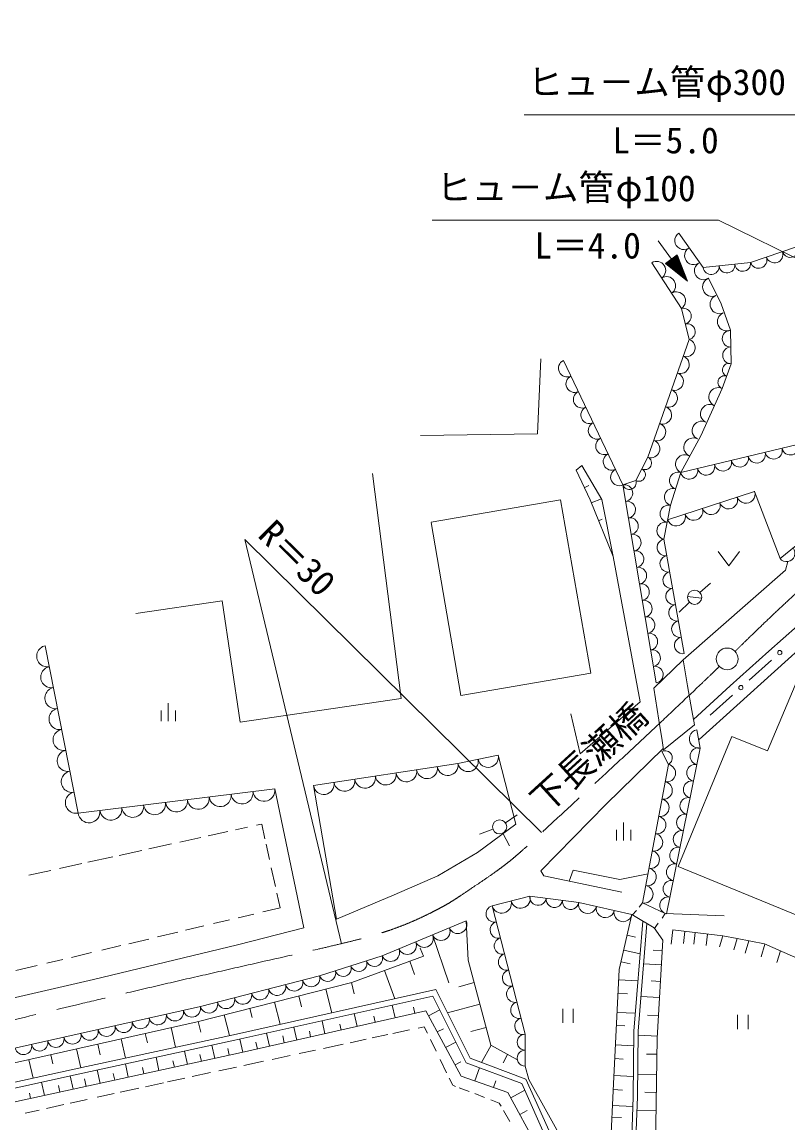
# Model space of a CAD drawing. Units: millimetres, scale not verified. Extents: x 40000 to 680000, y 20000 to 380000.
# Drawn here: x 440296 to 494192, y 259876 to 337356 of the extents above; entities that cross this region are included whole.
import ezdxf
from ezdxf.enums import TextEntityAlignment as Align

# ---------------------------------------------------------------- set-up
doc = ezdxf.new("R2010")
doc.units = ezdxf.units.MM
doc.header["$LTSCALE"] = 1000
doc.linetypes.add('CHAIN', pattern=[18.5, 12, -1.5, 3.5, -1.5])
for name, color, linetype, lineweight in [('M-BGD', 7, 'Continuous', 13), ('M-BMK', 2, 'CHAIN', 13), ('M-BMK-SRVR', 3, 'Continuous', 13), ('M-STR-HTXT', 7, 'Continuous', 13), ('M-STR-STR1', 1, 'Continuous', 13), ('M-STR-STR3', 7, 'Continuous', 13)]:
    doc.layers.add(name, color=color, linetype=linetype, lineweight=lineweight)
doc.styles.add('ＭＳ ゴシック', font='')
doc.styles.get('ＭＳ ゴシック').set_extended_font_data('MS Gothic')

msp = doc.modelspace()

# ---------------------------------------------------------------- linework, layer by layer
at = {"layer": 'M-BGD'}
for p, q in [((486512, 322508), (488230, 320084)), ((491564, 320424), (498284, 322728)), ((485055, 321966), (487116, 319110)), ((486405, 320979), (485566, 320373)), ((486417, 320948), (485592, 320353)), ((486436, 320900), (485632, 320320)), ((486454, 320852), (485672, 320287)), ((486472, 320803), (485712, 320254)), ((487116, 319110), (486405, 320979)), ((484601, 320410), (486691, 317195)), ((487116, 319110), (485566, 320373)), ((486491, 320755), (485752, 320222)), ((486509, 320706), (485792, 320189)), ((486528, 320658), (485832, 320156)), ((486546, 320610), (485872, 320124)), ((486564, 320561), (485913, 320091)), ((486583, 320513), (485953, 320058)), ((486601, 320465), (485993, 320025)), ((486620, 320416), (486033, 319993)), ((486638, 320368), (486073, 319960)), ((486656, 320319), (486113, 319927)), ((486675, 320271), (486153, 319895)), ((486693, 320223), (486193, 319862)), ((486712, 320174), (486234, 319829)), ((486730, 320126), (486274, 319797)), ((486748, 320077), (486314, 319764)), ((486767, 320029), (486354, 319731)), ((488230, 320084), (491564, 320424)), ((486785, 319981), (486394, 319698)), ((486804, 319932), (486434, 319666)), ((486822, 319884), (486474, 319633)), ((486840, 319836), (486514, 319600)), ((486859, 319787), (486555, 319568)), ((486877, 319739), (486595, 319535)), ((486896, 319690), (486635, 319502)), ((486914, 319642), (486675, 319470)), ((486932, 319594), (486715, 319437)), ((486951, 319545), (486755, 319404)), ((486969, 319497), (486795, 319371)), ((486988, 319448), (486835, 319339)), ((487006, 319400), (486876, 319306)), ((487024, 319352), (486916, 319273)), ((487043, 319303), (486956, 319241)), ((487061, 319255), (486996, 319208)), ((488590, 319322), (489480, 317530)), ((487079, 319207), (487036, 319175)), ((487098, 319158), (487076, 319142)), ((486691, 317195), (487238, 315022)), ((489480, 317530), (490149, 315665)), ((490149, 315665), (490202, 313306)), ((487238, 315022), (484337, 306726)), ((476578, 308369), (476800, 313660)), ((482581, 304782), (478389, 313532)), ((490202, 313306), (489570, 311557)), ((493631, 299598), (509308, 312446)), ((489570, 311557), (488055, 308225)), ((468340, 308259), (476578, 308369)), ((488055, 308225), (486645, 305653)), ((486645, 305653), (494966, 307637)), ((479279, 305814), (479683, 306147)), ((479683, 306147), (481083, 303761)), ((484337, 306726), (483483, 305084)), ((466983, 289751), (464954, 305580)), ((480262, 303725), (479279, 305814)), ((486645, 305653), (485918, 303351)), ((480184, 304727), (479862, 304576)), ((483483, 305084), (482581, 304782)), ((484918, 290848), (482581, 304782)), ((478197, 303730), (469076, 302162)), ((478197, 303730), (480326, 291533)), ((481901, 299734), (480262, 303725)), ((481059, 303802), (480350, 303511)), ((481083, 303761), (481901, 299734)), ((485725, 302333), (491843, 304328)), ((491843, 304328), (493631, 299598)), ((485918, 303351), (485462, 300953)), ((481118, 302369), (480862, 302263)), ((471171, 289964), (469079, 302146)), ((485462, 300953), (486891, 292908)), ((489282, 300084), (490032, 299084)), ((490032, 299084), (490782, 300084)), ((483793, 289512), (481901, 299734)), ((494178, 299388), (494010, 298783)), ((494010, 298783), (486813, 292472)), ((488000, 297204), (488750, 297869)), ((487124, 296933), (488117, 296811)), ((448303, 295732), (454378, 296611)), ((454378, 296611), (455646, 288093)), ((487264, 296522), (486540, 295832)), ((497111, 295158), (487936, 286869)), ((494868, 294852), (492835, 293072)), ((441934, 293460), (444240, 281683)), ((492835, 293072), (490127, 290650)), ((495891, 293556), (492756, 286070)), ((491462, 291043), (493030, 292450)), ((480326, 291533), (471172, 289960)), ((490127, 290650), (487539, 288279)), ((488720, 288580), (490287, 289987)), ((450584, 289412), (450584, 288162)), ((455646, 288093), (466983, 289751)), ((479568, 285854), (483793, 289512)), ((450084, 288912), (450084, 288162)), ((451084, 288162), (451084, 288912)), ((478919, 288675), (479568, 285854)), ((487782, 287542), (488019, 286265)), ((490231, 287069), (486465, 277918)), ((492756, 286070), (490231, 287069)), ((485417, 286229), (481398, 282319)), ((485308, 286022), (485773, 285108)), ((488019, 286265), (485641, 274606)), ((470968, 285175), (460805, 283617)), ((473799, 285771), (470968, 285175)), ((475032, 280896), (473799, 285771)), ((485773, 285108), (483965, 275361)), ((460805, 283617), (462426, 274230)), ((444240, 281683), (458084, 283385)), ((458084, 283385), (460118, 273621)), ((481398, 282319), (476807, 277624)), ((474316, 280994), (475141, 281554)), ((455314, 280504), (456155, 280688)), ((456801, 280829), (457120, 280900)), ((457386, 279874), (457159, 280908)), ((472336, 278903), (475032, 280896)), ((473424, 280543), (472486, 280204)), ((482129, 280511), (482129, 279761)), ((482629, 281011), (482629, 279761)), ((483129, 279761), (483129, 280511)), ((451402, 279646), (452881, 279970)), ((453386, 280081), (454771, 280385)), ((474132, 280275), (474593, 279386)), ((447136, 278711), (448717, 279058)), ((449213, 279166), (450813, 279517)), ((457706, 278414), (457470, 279491)), ((444937, 278229), (446678, 278611)), ((469559, 277262), (472336, 278903)), ((440783, 277319), (442317, 277655)), ((442935, 277790), (444498, 278133)), ((458120, 276524), (457833, 277834)), ((476807, 277624), (477007, 277268)), ((479085, 277659), (478786, 276896)), ((482352, 277014), (479085, 277659)), ((484345, 277410), (482352, 277014)), ((486465, 277918), (497525, 273369)), ((466490, 275926), (469559, 277262)), ((477007, 277268), (482494, 276120)), ((458450, 275021), (458225, 276048)), ((462426, 274230), (466490, 275926)), ((476036, 275840), (473381, 275158)), ((479469, 275401), (476036, 275840)), ((473381, 275158), (475696, 266121)), ((483212, 274537), (479469, 275401)), ((483965, 275361), (483727, 275075)), ((483965, 275361), (485558, 274610)), ((456597, 274580), (455498, 274319)), ((458450, 275021), (457249, 274735)), ((483212, 274537), (482320, 270677)), ((483212, 274537), (484785, 273618)), ((483525, 274835), (483237, 274490)), ((485558, 274610), (485332, 274297)), ((485558, 274610), (489692, 274444)), ((453084, 273745), (451789, 273436)), ((454901, 274177), (453764, 273906)), ((460118, 273621), (455463, 272402)), ((471547, 274094), (465636, 271643)), ((471684, 271338), (471547, 274094)), ((483979, 274089), (483348, 266345)), ((484266, 273921), (483648, 266332)), ((485067, 273931), (484783, 273538)), ((484785, 273618), (485385, 272731)), ((449208, 272823), (447810, 272490)), ((451249, 273308), (449823, 272969)), ((469183, 273114), (470331, 269736)), ((483457, 272952), (482877, 273086)), ((485385, 272731), (484990, 265845)), ((486095, 273457), (485971, 272468)), ((489604, 273051), (486095, 273457)), ((486839, 272512), (486937, 273359)), ((487573, 272464), (487667, 273275)), ((488441, 272375), (488533, 273175)), ((489604, 273051), (489367, 272261)), ((489604, 273051), (490609, 272859)), ((490609, 272859), (490371, 272068)), ((490609, 272859), (492545, 272472)), ((455463, 272402), (445326, 269965)), ((447251, 272357), (445909, 272038)), ((468541, 271609), (468316, 272179)), ((483790, 271774), (482635, 272041)), ((484709, 272036), (485343, 272000)), ((491430, 272695), (491170, 271829)), ((492563, 272468), (492294, 271570)), ((492545, 272472), (496116, 270904)), ((493655, 271985), (493409, 271166)), ((443170, 271386), (442042, 271118)), ((445191, 271867), (443785, 271533)), ((465636, 271643), (461239, 270241)), ((463493, 269764), (468541, 271609)), ((467919, 270327), (467579, 271258)), ((473295, 265342), (471684, 271338)), ((483077, 271082), (482447, 271228)), ((441371, 270959), (439862, 270600)), ((466531, 268619), (465804, 270609)), ((482320, 270677), (481915, 262624)), ((484034, 271068), (485285, 270997)), ((445326, 269965), (433534, 267260)), ((452610, 266996), (463493, 269764)), ((461239, 270241), (452844, 268076)), ((463677, 268967), (463475, 269760)), ((471038, 269465), (472110, 269753)), ((483636, 269883), (482283, 269951)), ((484559, 269873), (485219, 269835)), ((469418, 269263), (455183, 266091)), ((462092, 267630), (461667, 269300)), ((471827, 264436), (469418, 269263)), ((482894, 268958), (482235, 268991)), ((469199, 268804), (455269, 265700)), ((458457, 266820), (458060, 268382)), ((459955, 268056), (459762, 268815)), ((466343, 268168), (466545, 267276)), ((471539, 264116), (469199, 268804)), ((470232, 267630), (472515, 268244)), ((483848, 268787), (485155, 268712)), ((452844, 268076), (443241, 265906)), ((454892, 266028), (454522, 267483)), ((468710, 267767), (455532, 264780)), ((456492, 267296), (456328, 267942)), ((463671, 267572), (463875, 266671)), ((465056, 267392), (465153, 266961)), ((467837, 268019), (467934, 267591)), ((471186, 263182), (468710, 267767)), ((469685, 267831), (468903, 267408)), ((478338, 266917), (478338, 267917)), ((479088, 267917), (479088, 266917)), ((483449, 267593), (482168, 267657)), ((484305, 267454), (485080, 267409)), ((490647, 266485), (490647, 267485)), ((491397, 267485), (491397, 266485)), ((432346, 262429), (452610, 266996)), ((451094, 265207), (450783, 266585)), ((452872, 266262), (452681, 267015)), ((459429, 266627), (459637, 265711)), ((461407, 267068), (461613, 266158)), ((462657, 266834), (462752, 266416)), ((468598, 266645), (468159, 266551)), ((468818, 266192), (468598, 266645)), ((471885, 266314), (472956, 266602)), ((482715, 266718), (482122, 266748)), ((443241, 265906), (431850, 263364)), ((455183, 266091), (443960, 263663)), ((447577, 264446), (447273, 265793)), ((449114, 265507), (448964, 266175)), ((455625, 265780), (455836, 264849)), ((457510, 266200), (457719, 265276)), ((458641, 266002), (458752, 265510)), ((460515, 266335), (460606, 265930)), ((464523, 265770), (463386, 265526)), ((466027, 266093), (464926, 265857)), ((467564, 266423), (466394, 266172)), ((469944, 266504), (469511, 266283)), ((475696, 266121), (475693, 263876)), ((483348, 266345), (483300, 261727)), ((483648, 266332), (483600, 261720)), ((483645, 266066), (484999, 265988)), ((484990, 265845), (484864, 257089)), ((455269, 265700), (444045, 263273)), ((444426, 263764), (444128, 265085)), ((445798, 264671), (445628, 265423)), ((453651, 265350), (453854, 264415)), ((454770, 265124), (454876, 264637)), ((456753, 265568), (456863, 265082)), ((460939, 265001), (459803, 264757)), ((462897, 265421), (461515, 265125)), ((469430, 264935), (469034, 265749)), ((470811, 265575), (470101, 265191)), ((472635, 264134), (473297, 265342)), ((475118, 264344), (473295, 265342)), ((483337, 265300), (482053, 265365)), ((455532, 264780), (426966, 258565)), ((441079, 263028), (440785, 264331)), ((442462, 264029), (442316, 264676)), ((449724, 264501), (449929, 263561)), ((450914, 264261), (451015, 263797)), ((451728, 264935), (451932, 263997)), ((452806, 264703), (452913, 264210)), ((457285, 264217), (455903, 263920)), ((459173, 264622), (457897, 264348)), ((470175, 263404), (469718, 264342)), ((475756, 262971), (471827, 264436)), ((474145, 264115), (474466, 264701)), ((482606, 264378), (482004, 264408)), ((484237, 264730), (484974, 264720)), ((443960, 263663), (431165, 260840)), ((445588, 263606), (445793, 262661)), ((447568, 264035), (447773, 263092)), ((448772, 263787), (448871, 263331)), ((455378, 263807), (454155, 263545)), ((471174, 264186), (470764, 263964)), ((475460, 262655), (471539, 264116)), ((472475, 263767), (472150, 262843)), ((475693, 263876), (475955, 262944)), ((444045, 263273), (431254, 260450)), ((441669, 262748), (441874, 261808)), ((443683, 263193), (443889, 262247)), ((444690, 262977), (444805, 262446)), ((446715, 263369), (446821, 262885)), ((450245, 262705), (448981, 262428)), ((451743, 263027), (450536, 262768)), ((453561, 263417), (452268, 263139)), ((470601, 262529), (470359, 263025)), ((474474, 262027), (471186, 263182)), ((473634, 262847), (473470, 262379)), ((477596, 258862), (475756, 262971)), ((475955, 262944), (478890, 257693)), ((483314, 263150), (481945, 263219)), ((483616, 263314), (484953, 263295)), ((440816, 261976), (440899, 261596)), ((442859, 262507), (442960, 262045)), ((446781, 261945), (445576, 261681)), ((448510, 262325), (447200, 262037)), ((470794, 262455), (470601, 262529)), ((471758, 262087), (471049, 262358)), ((472833, 261677), (472147, 261939)), ((477083, 257250), (474474, 262027)), ((475670, 262184), (474683, 261645)), ((477231, 258699), (475460, 262655)), ((481915, 262624), (481677, 257589)), ((482553, 262191), (481896, 262222)), ((484115, 262041), (484935, 262029)), ((443235, 261167), (442013, 260899)), ((444877, 261528), (443689, 261267)), ((473881, 261276), (473273, 261509)), ((474011, 261051), (473881, 261276)), ((483300, 261727), (483065, 255246)), ((483600, 261720), (483365, 255224)), ((441506, 260788), (440511, 260570)), ((474623, 259982), (474185, 260746)), ((475835, 260752), (475323, 260473)), ((483274, 261027), (481842, 261095)), ((483564, 260744), (484916, 260725)), ((482489, 260255), (481804, 260287))]:
    msp.add_line(p, q, dxfattribs=at)
for centre, radius in [((487620, 296872), 500), ((493617, 292977), 150), ((490875, 290515), 150), ((473900, 280714), 500)]:
    msp.add_circle(centre, radius, dxfattribs=at)
for centre, radius, start, end in [((486858, 321977), 634, 123.11574, 303.11574), ((494364, 321384), 592, 198.92385, 18.92385), ((487551, 320915), 634, 123.11574, 303.11574), ((492124, 320616), 592, 198.92385, 18.92385), ((493244, 321000), 592, 198.92385, 18.92385), ((484950, 319874), 639, 303.02536, 123.02536), ((488243, 319853), 634, 123.11574, 303.11574), ((488786, 320140), 558, 185.82882, 5.82882), ((489897, 320254), 558, 185.82882, 5.82882), ((491008, 320367), 558, 185.82882, 5.82882), ((485646, 318802), 639, 303.02536, 123.02536), ((488849, 318713), 663, 113.08878, 293.08878), ((486343, 317730), 639, 303.02536, 123.02536), ((489369, 317494), 663, 113.08878, 293.08878), ((486828, 316651), 560, 284.13502, 104.13502), ((487102, 315565), 560, 284.13502, 104.13502), ((489889, 316275), 663, 113.08878, 293.08878), ((490162, 315075), 590, 91.30602, 271.30602), ((487031, 314430), 628, 250.72508, 70.72508), ((486617, 313244), 628, 250.72508, 70.72508), ((490189, 313896), 590, 91.30602, 271.30602), ((478651, 312985), 606, 115.60096, 295.60096), ((490044, 312869), 465, 70.11418, 250.11418), ((479175, 311891), 606, 115.60096, 295.60096), ((486202, 312059), 628, 250.72508, 70.72508), ((489728, 311995), 465, 70.11418, 250.11418), ((489278, 310967), 659, 63.64349, 243.64349), ((479699, 310797), 606, 115.60096, 295.60096), ((485788, 310874), 628, 250.72508, 70.72508), ((480223, 309704), 606, 115.60096, 295.60096), ((485373, 309689), 628, 250.72508, 70.72508), ((488692, 309786), 659, 63.64349, 243.64349), ((480747, 308610), 606, 115.60096, 295.60096), ((488107, 308605), 659, 63.64349, 243.64349), ((484959, 308504), 628, 250.72508, 70.72508), ((481271, 307516), 606, 115.60096, 295.60096), ((484544, 307319), 628, 250.72508, 70.72508), ((487522, 307424), 659, 63.64349, 243.64349), ((494371, 307496), 611, 193.41219, 13.41219), ((481795, 306423), 606, 115.60096, 295.60096), ((486937, 306244), 659, 63.64349, 243.64349), ((491994, 306929), 611, 193.41219, 13.41219), ((493183, 307212), 611, 193.41219, 13.41219), ((484124, 306316), 463, 242.5076, 62.5076), ((488428, 306078), 611, 193.41219, 13.41219), ((489617, 306362), 611, 193.41219, 13.41219), ((490805, 306645), 611, 193.41219, 13.41219), ((482319, 305329), 606, 115.60096, 295.60096), ((483696, 305495), 463, 242.5076, 62.5076), ((486463, 305078), 604, 72.49099, 252.49099), ((487239, 305795), 611, 193.41219, 13.41219), ((483032, 304933), 476, 198.52603, 18.52603), ((482678, 304201), 589, 279.52283, 99.52283), ((486100, 303926), 604, 72.49099, 252.49099), ((490008, 303730), 644, 198.06186, 18.06186), ((491232, 304129), 644, 198.06186, 18.06186), ((482873, 303040), 589, 279.52283, 99.52283), ((485804, 302751), 610, 79.22544, 259.22544), ((487560, 302931), 644, 198.06186, 18.06186), ((488784, 303331), 644, 198.06186, 18.06186), ((483068, 301879), 589, 279.52283, 99.52283), ((486337, 302532), 644, 198.06186, 18.06186), ((485576, 301552), 610, 79.22544, 259.22544), ((483263, 300718), 589, 279.52283, 99.52283), ((485564, 300378), 584, 100.0753, 280.0753), ((483458, 299557), 589, 279.52283, 99.52283), ((494092, 299976), 596, 219.33469, 39.33469), ((485768, 299229), 584, 100.0753, 280.0753), ((483652, 298396), 589, 279.52283, 99.52283), ((485973, 298079), 584, 100.0753, 280.0753), ((483847, 297234), 589, 279.52283, 99.52283), ((486177, 296930), 584, 100.0753, 280.0753), ((484042, 296073), 589, 279.52283, 99.52283), ((486381, 295781), 584, 100.0753, 280.0753), ((484237, 294912), 589, 279.52283, 99.52283), ((486585, 294631), 584, 100.0753, 280.0753), ((484431, 293751), 589, 279.52283, 99.52283), ((486789, 293482), 584, 100.0753, 280.0753), ((442078, 292724), 750, 101.0808, 281.0808), ((484626, 292590), 589, 279.52283, 99.52283), ((442366, 291252), 750, 101.0808, 281.0808), ((484821, 291429), 589, 279.52283, 99.52283), ((442655, 289780), 750, 101.0808, 281.0808), ((442943, 288308), 750, 101.0808, 281.0808), ((443231, 286836), 750, 101.0808, 281.0808), ((487900, 286904), 650, 100.51719, 280.51719), ((443520, 285364), 750, 101.0808, 281.0808), ((485540, 285565), 512, 296.93998, 116.93998), ((487900, 285682), 595, 78.47479, 258.47479), ((470242, 285064), 734, 188.71744, 8.71744), ((471676, 285324), 723, 191.87966, 11.87966), ((473092, 285622), 723, 191.87966, 11.87966), ((443808, 283891), 750, 101.0808, 281.0808), ((465886, 284396), 734, 188.71744, 8.71744), ((467338, 284619), 734, 188.71744, 8.71744), ((468790, 284842), 734, 188.71744, 8.71744), ((485660, 284499), 620, 259.49708, 79.49708), ((487662, 284516), 595, 78.47479, 258.47479), ((461531, 283729), 734, 188.71744, 8.71744), ((462983, 283951), 734, 188.71744, 8.71744), ((464435, 284174), 734, 188.71744, 8.71744), ((485434, 283281), 620, 259.49708, 79.49708), ((487424, 283350), 595, 78.47479, 258.47479), ((444096, 282419), 750, 101.0808, 281.0808), ((452700, 282723), 775, 187.00697, 7.00697), ((454238, 282912), 775, 187.00697, 7.00697), ((455777, 283101), 775, 187.00697, 7.00697), ((457315, 283290), 775, 187.00697, 7.00697), ((446548, 281967), 775, 187.00697, 7.00697), ((448086, 282156), 775, 187.00697, 7.00697), ((449624, 282345), 775, 187.00697, 7.00697), ((451162, 282534), 775, 187.00697, 7.00697), ((485208, 282062), 620, 259.49708, 79.49708), ((487187, 282184), 595, 78.47479, 258.47479), ((445009, 281778), 775, 187.00697, 7.00697), ((484982, 280844), 620, 259.49708, 79.49708), ((486949, 281018), 595, 78.47479, 258.47479), ((484756, 279625), 620, 259.49708, 79.49708), ((486711, 279853), 595, 78.47479, 258.47479), ((484530, 278407), 620, 259.49708, 79.49708), ((486473, 278687), 595, 78.47479, 258.47479), ((484304, 277188), 620, 259.49708, 79.49708), ((486236, 277521), 595, 78.47479, 258.47479), ((485998, 276355), 595, 78.47479, 258.47479), ((475373, 275670), 685, 194.39796, 14.39796), ((476609, 275767), 577, 172.71015, 352.71015), ((484078, 275970), 620, 259.49708, 79.49708), ((473526, 274594), 583, 104.36826, 284.36826), ((474045, 275329), 685, 194.39796, 14.39796), ((477753, 275620), 577, 172.71015, 352.71015), ((478897, 275474), 577, 172.71015, 352.71015), ((480093, 275257), 640, 167.00319, 347.00319), ((481341, 274969), 640, 167.00319, 347.00319), ((485760, 275189), 595, 78.47479, 258.47479), ((482588, 274681), 640, 167.00319, 347.00319), ((469774, 273359), 640, 202.52806, 22.52806), ((470956, 273849), 640, 202.52806, 22.52806), ((473815, 273464), 583, 104.36826, 284.36826), ((468592, 272869), 640, 202.52806, 22.52806), ((474105, 272334), 583, 104.36826, 284.36826), ((466228, 271888), 640, 202.52806, 22.52806), ((467410, 272378), 640, 202.52806, 22.52806), ((463987, 271117), 577, 197.67829, 17.67829), ((465087, 271467), 577, 197.67829, 17.67829), ((474394, 271205), 583, 104.36826, 284.36826), ((461789, 270416), 577, 197.67829, 17.67829), ((462888, 270767), 577, 197.67829, 17.67829), ((474684, 270075), 583, 104.36826, 284.36826), ((459440, 269777), 619, 194.46127, 14.46127), ((460639, 270087), 619, 194.46127, 14.46127), ((455842, 268849), 619, 194.46127, 14.46127), ((457041, 269159), 619, 194.46127, 14.46127), ((458241, 269468), 619, 194.46127, 14.46127), ((474973, 268945), 583, 104.36826, 284.36826), ((453444, 268231), 619, 194.46127, 14.46127), ((454643, 268540), 619, 194.46127, 14.46127), ((475262, 267816), 583, 104.36826, 284.36826), ((449843, 267398), 615, 192.73262, 12.73262), ((451043, 267669), 615, 192.73262, 12.73262), ((452244, 267940), 615, 192.73262, 12.73262), ((446242, 266584), 615, 192.73262, 12.73262), ((447442, 266855), 615, 192.73262, 12.73262), ((448642, 267127), 615, 192.73262, 12.73262), ((475552, 266686), 583, 104.36826, 284.36826), ((442671, 265779), 584, 192.58058, 12.58058), ((443841, 266042), 615, 192.73262, 12.73262), ((445041, 266313), 615, 192.73262, 12.73262), ((475696, 265560), 561, 89.91518, 269.91518), ((440393, 265271), 584, 192.58058, 12.58058), ((441532, 265525), 584, 192.58058, 12.58058), ((475694, 264437), 561, 89.91518, 269.91518)]:
    msp.add_arc(centre, radius, start, end, dxfattribs=at)
at = {"layer": 'M-BMK'}
for points, knots in [([(490479, 293067), (490670, 293258), (490860, 293450), (491053, 293639), (491227, 293811), (491403, 293980), (491579, 294150), (492767, 295297), (493957, 296441), (495186, 297543), (496994, 299165), (498886, 300693), (500799, 302191), (502760, 303726), (504744, 305228), (506710, 306753), (507810, 307606), (508904, 308466), (509998, 309327), (511712, 310674), (513425, 312022), (515092, 313424), (517672, 315595), (520140, 317896), (522676, 320119), (525027, 322181), (527437, 324176), (529823, 326198), (532589, 328540), (535325, 330918), (538082, 333271), (539683, 334638), (541292, 335997), (542900, 337356)], [0, 0, 0, 0, 1, 1, 1, 2, 2, 2, 3, 3, 3, 4, 4, 4, 5, 5, 5, 6, 6, 6, 7, 7, 7, 8, 8, 8, 9, 9, 9, 10, 10, 10, 11, 11, 11, 11]), ([(489349, 291993), (489239, 291885), (489129, 291777), (489019, 291670), (488919, 291573), (488818, 291476), (488717, 291380), (488536, 291206), (488354, 291033), (488172, 290860), (487080, 289821), (485987, 288782), (484889, 287750), (482234, 285255), (479543, 282803), (476871, 280315), (476062, 279562), (475255, 278806), (474387, 278127), (473570, 277489), (472699, 276919), (471839, 276335), (471390, 276030), (470943, 275721), (470479, 275439), (469996, 275145), (469495, 274880), (468989, 274629), (468668, 274470), (468345, 274316), (468018, 274170), (467365, 273878), (466697, 273617), (466018, 273390), (464970, 273039), (463897, 272768), (462822, 272510), (461371, 272161), (459916, 271834), (458462, 271507), (454449, 270603), (450436, 269687), (446432, 268740), (443125, 267957), (439824, 267153), (436517, 266372), (432706, 265472), (428886, 264603), (425079, 263683), (420391, 262550), (415721, 261341), (411017, 260274), (408858, 259784), (406691, 259324), (404530, 258839), (404170, 258758), (403810, 258676), (403450, 258594), (403090, 258512), (402730, 258431), (402371, 258346), (401434, 258127), (400501, 257890), (399568, 257653)], [0, 0, 0, 0, 1, 1, 1, 2, 2, 2, 3, 3, 3, 4, 4, 4, 5, 5, 5, 6, 6, 6, 7, 7, 7, 8, 8, 8, 9, 9, 9, 10, 10, 10, 11, 11, 11, 12, 12, 12, 13, 13, 13, 14, 14, 14, 15, 15, 15, 16, 16, 16, 17, 17, 17, 18, 18, 18, 19, 19, 19, 20, 20, 20, 21, 21, 21, 21])]:
    msp.add_open_spline(points, degree=3, knots=knots, dxfattribs=at)
at = {"layer": 'M-BMK-SRVR'}
msp.add_circle((489911, 292532), 765, dxfattribs=at)
at = {"layer": 'M-STR-HTXT'}
for p in [(462775, 272483), (476852, 280310)]:
    msp.add_line(p, (455977, 300936), dxfattribs=at)
at = {"layer": 'M-STR-STR1'}
for p, q in [((486813, 292472), (484744, 290466)), ((486813, 292472), (487129, 290650)), ((487129, 290650), (487432, 288897)), ((484744, 290466), (485100, 288225)), ((487432, 288897), (487604, 287905)), ((485100, 288225), (485328, 286788)), ((487604, 287905), (485434, 286125)), ((485328, 286788), (485434, 286125))]:
    msp.add_line(p, q, dxfattribs=at)
at = {"layer": 'M-STR-STR3'}
for p, q in [((495318, 330825), (475624, 330825)), ((489293, 323416), (469145, 323416)), ((510435, 313018), (489293, 323416))]:
    msp.add_line(p, q, dxfattribs=at)

# ---------------------------------------------------------------- texts
at = {"layer": 'M-STR-HTXT', "style": 'ＭＳ ゴシック'}
msp.add_text('R＝30', height=1833, rotation=315.229, dxfattribs=at).set_placement((456422, 300786), align=Align.BOTTOM_LEFT)
at = {"layer": 'M-STR-STR1', "style": 'ＭＳ ゴシック'}
msp.add_text('下長瀬橋', height=1833, rotation=42.387, dxfattribs=at).set_placement((477466, 281148), align=Align.BOTTOM_LEFT)
at = {"layer": 'M-STR-STR3', "style": 'ＭＳ ゴシック'}
for s, p in [('ヒュ－ム管', (475873, 331667)), ('φ300', (488413, 331667)), ('L＝5.0', (481832, 327566)), ('ヒュ－ム管', (469447, 324258)), ('φ100', (482059, 324195)), ('L＝4.0', (476353, 320163))]:
    msp.add_text(s, height=1833, dxfattribs=at).set_placement(p, align=Align.BOTTOM_LEFT)

doc.saveas('drawing.dxf')
